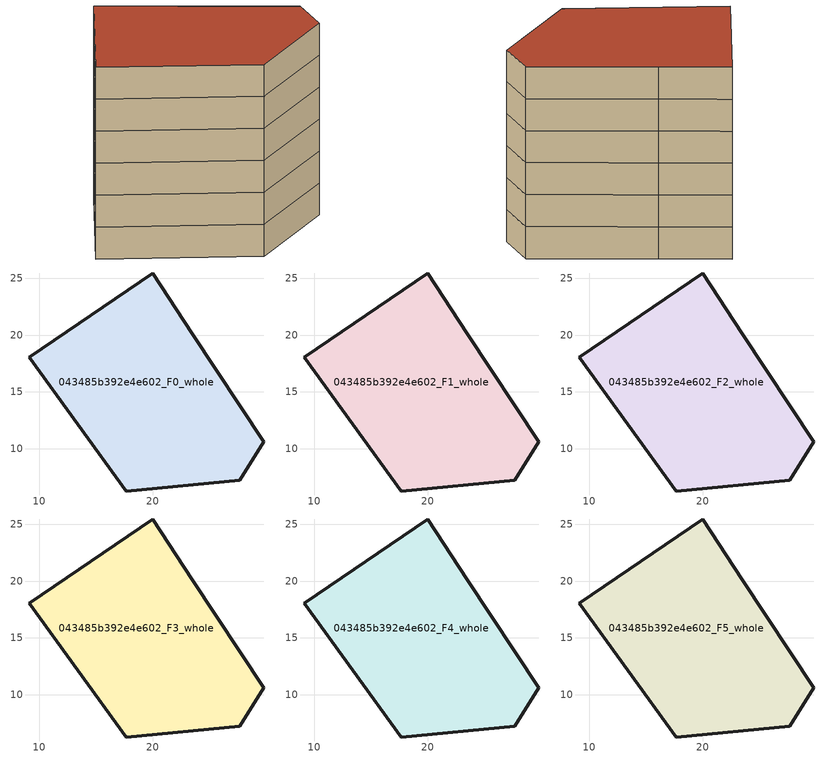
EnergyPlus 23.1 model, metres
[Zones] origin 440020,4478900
043485b392e4e602_F0_whole
 floor ground (EU_floor_Construction): 23.51,20.13 29.77,10.62 27.67,7.24 17.67,6.28 9.14,18.06 20,25.48 z0
 wall outside (EU_wall_Construction): 17.67,6.28 27.67,7.24 29.77,10.62 23.51,20.13 20,25.48 9.14,18.06 17.67,6.28 z0:3
043485b392e4e602_F1_whole
 floor to 043485b392e4e602_F0_whole (EU_floor_Construction): 23.51,20.13 29.77,10.62 27.67,7.24 17.67,6.28 9.14,18.06 20,25.48 z3
 wall outside (EU_wall_Construction): 17.67,6.28 27.67,7.24 29.77,10.62 23.51,20.13 20,25.48 9.14,18.06 17.67,6.28 z3:6
043485b392e4e602_F2_whole
 floor to 043485b392e4e602_F1_whole (EU_floor_Construction): 23.51,20.13 29.77,10.62 27.67,7.24 17.67,6.28 9.14,18.06 20,25.48 z6
 wall outside (EU_wall_Construction): 17.67,6.28 27.67,7.24 29.77,10.62 23.51,20.13 20,25.48 9.14,18.06 17.67,6.28 z6:9
043485b392e4e602_F3_whole
 floor to 043485b392e4e602_F2_whole (EU_floor_Construction): 23.51,20.13 29.77,10.62 27.67,7.24 17.67,6.28 9.14,18.06 20,25.48 z9
 wall outside (EU_wall_Construction): 17.67,6.28 27.67,7.24 29.77,10.62 23.51,20.13 20,25.48 9.14,18.06 17.67,6.28 z9:12
043485b392e4e602_F4_whole
 floor to 043485b392e4e602_F3_whole (EU_floor_Construction): 23.51,20.13 29.77,10.62 27.67,7.24 17.67,6.28 9.14,18.06 20,25.48 z12
 wall outside (EU_wall_Construction): 17.67,6.28 27.67,7.24 29.77,10.62 23.51,20.13 20,25.48 9.14,18.06 17.67,6.28 z12:15
043485b392e4e602_F5_whole
 floor to 043485b392e4e602_F4_whole (EU_floor_Construction): 23.51,20.13 29.77,10.62 27.67,7.24 17.67,6.28 9.14,18.06 20,25.48 z15
 wall outside (EU_wall_Construction): 17.67,6.28 27.67,7.24 29.77,10.62 23.51,20.13 20,25.48 9.14,18.06 17.67,6.28 z15:18
 roof outside (EU_roof_Construction): 27.67,7.24 29.77,10.62 23.51,20.13 20,25.48 9.14,18.06 17.67,6.28 z18
[Building]
EU S2 Campaign: North Axis=0; Terrain=City; Solar Distribution=FullExterior
[Site:Location]
Madrid: Latitude=40.5; Longitude=-3.5; Time Zone=1; Elevation=609
[SizingPeriod:WeatherFileDays]
AnnualSizingPeriod: Begin Month=1; Begin Day of Month=1; End Month=12; End Day of Month=31; Day of Week for Start Day=Monday; Use Weather File Daylight Saving Period=No; Use Weather File Rain and Snow Indicators=No
[MATERIAL]
EU_InternalMass_Material: Roughness=MediumRough; Thickness=0.1; Conductivity=1; Density=1800; Specific Heat=900; Thermal Absorptance=0.9; Solar Absorptance=0.7; Visible Absorptance=0.7
[MATERIAL:NOMASS] Roughness=MediumRough; Thermal Absorptance=0.9; Solar Absorptance=0.7; Visible Absorptance=0.7
Name | Thermal Resistance
EU_wall_NoMass | 0.609216
EU_roof_NoMass | 0.513268
EU_floor_NoMass | 0.568163
[CONSTRUCTION]
EU_wall_Construction: EU_wall_NoMass
EU_roof_Construction: EU_roof_NoMass
EU_floor_Construction: EU_floor_NoMass
EU_InternalMass_Construction: EU_InternalMass_Material
[ZONE] Type=1; Multiplier=1; Ceiling Height=autocalculate; Volume=667.42; Floor Area=autocalculate; Part of Total Floor Area=Yes
043485b392e4e602_F0_whole; 043485b392e4e602_F1_whole; 043485b392e4e602_F2_whole; 043485b392e4e602_F3_whole; 043485b392e4e602_F4_whole; 043485b392e4e602_F5_whole
[INTERNALMASS] Construction=EU_InternalMass_Construction; Surface Area=222.473
Name | Zone or ZoneList
043485b392e4e602_F0_whole_EU_InternalMass | 043485b392e4e602_F0_whole
043485b392e4e602_F1_whole_EU_InternalMass | 043485b392e4e602_F1_whole
043485b392e4e602_F2_whole_EU_InternalMass | 043485b392e4e602_F2_whole
043485b392e4e602_F3_whole_EU_InternalMass | 043485b392e4e602_F3_whole
043485b392e4e602_F4_whole_EU_InternalMass | 043485b392e4e602_F4_whole
043485b392e4e602_F5_whole_EU_InternalMass | 043485b392e4e602_F5_whole
[OTHEREQUIPMENT] Fuel Type=Electricity; Design Level Calculation Method=Watts/Area; Power per Zone Floor Area=1; Fraction Latent=0; Fraction Radiant=0; Fraction Lost=0; Carbon Dioxide Generation Rate=0; EndUse Subcategory=EU_Step8_InternalGains
Name | Zone or ZoneList or Space or SpaceList | Schedule
EU_Step8_InternalGain_043485b392e4e602_F0_whole_f000 | 043485b392e4e602_F0_whole | EU_Step8_GainSchedule_043485b392e4e602_F0_whole_f000
EU_Step8_InternalGain_043485b392e4e602_F1_whole_f000 | 043485b392e4e602_F1_whole | EU_Step8_GainSchedule_043485b392e4e602_F1_whole_f000
EU_Step8_InternalGain_043485b392e4e602_F2_whole_f000 | 043485b392e4e602_F2_whole | EU_Step8_GainSchedule_043485b392e4e602_F2_whole_f000
EU_Step8_InternalGain_043485b392e4e602_F3_whole_f000 | 043485b392e4e602_F3_whole | EU_Step8_GainSchedule_043485b392e4e602_F3_whole_f000
EU_Step8_InternalGain_043485b392e4e602_F4_whole_f000 | 043485b392e4e602_F4_whole | EU_Step8_GainSchedule_043485b392e4e602_F4_whole_f000
EU_Step8_InternalGain_043485b392e4e602_F5_whole_f000 | 043485b392e4e602_F5_whole | EU_Step8_GainSchedule_043485b392e4e602_F5_whole_f000
[ZONEVENTILATION:DESIGNFLOWRATE] Schedule=EU_AlwaysOn; Design Flow Rate Calculation Method=AirChanges/Hour; Air Changes per Hour=0.752966; Ventilation Type=Natural; Fan Pressure Rise=0; Fan Total Efficiency=1; Constant Term Coefficient=1; Temperature Term Coefficient=0; Velocity Term Coefficient=0; Velocity Squared Term Coefficient=0; Minimum Indoor Temperature=-100; Maximum Indoor Temperature=100; Delta Temperature=-100; Minimum Outdoor Temperature=-100; Maximum Outdoor Temperature=100; Maximum Wind Speed=40
Name | Zone or ZoneList or Space or SpaceList
EU_ConstantAir_043485b392e4e602_F0_whole | 043485b392e4e602_F0_whole
EU_ConstantAir_043485b392e4e602_F1_whole | 043485b392e4e602_F1_whole
EU_ConstantAir_043485b392e4e602_F2_whole | 043485b392e4e602_F2_whole
EU_ConstantAir_043485b392e4e602_F3_whole | 043485b392e4e602_F3_whole
EU_ConstantAir_043485b392e4e602_F4_whole | 043485b392e4e602_F4_whole
EU_ConstantAir_043485b392e4e602_F5_whole | 043485b392e4e602_F5_whole
[HVACTEMPLATE:THERMOSTAT] Constant Heating Setpoint=20; Constant Cooling Setpoint=50
EU_HeatOnly_043485b392e4e602_F0_whole; EU_HeatOnly_043485b392e4e602_F1_whole; EU_HeatOnly_043485b392e4e602_F2_whole; EU_HeatOnly_043485b392e4e602_F3_whole; EU_HeatOnly_043485b392e4e602_F4_whole; EU_HeatOnly_043485b392e4e602_F5_whole
[HVACTEMPLATE:ZONE:IDEALLOADSAIRSYSTEM] System Availability Schedule=EU_AlwaysOn; Maximum Heating Supply Air Temperature=50; Minimum Cooling Supply Air Temperature=13; Maximum Heating Supply Air Humidity Ratio=0.0156; Minimum Cooling Supply Air Humidity Ratio=0.0077; Heating Limit=NoLimit; Cooling Limit=NoLimit; Heating Availability Schedule=EU_AlwaysOn; Cooling Availability Schedule=EU_CoolingOff; Dehumidification Control Type=ConstantSensibleHeatRatio; Cooling Sensible Heat Ratio=0.7; Dehumidification Setpoint=60; Humidification Control Type=None; Humidification Setpoint=30; Outdoor Air Method=None; Outdoor Air Flow Rate per Person=0.00944; Outdoor Air Flow Rate per Zone Floor Area=0; Outdoor Air Flow Rate per Zone=0; Demand Controlled Ventilation Type=None; Outdoor Air Economizer Type=NoEconomizer; Heat Recovery Type=None; Sensible Heat Recovery Effectiveness=0.7; Latent Heat Recovery Effectiveness=0.65
Name | Template Thermostat
043485b392e4e602_F0_whole | EU_HeatOnly_043485b392e4e602_F0_whole
043485b392e4e602_F1_whole | EU_HeatOnly_043485b392e4e602_F1_whole
043485b392e4e602_F2_whole | EU_HeatOnly_043485b392e4e602_F2_whole
043485b392e4e602_F3_whole | EU_HeatOnly_043485b392e4e602_F3_whole
043485b392e4e602_F4_whole | EU_HeatOnly_043485b392e4e602_F4_whole
043485b392e4e602_F5_whole | EU_HeatOnly_043485b392e4e602_F5_whole
[SIZING:ZONE] Zone Cooling Design Supply Air Temperature Input Method=SupplyAirTemperature; Zone Cooling Design Supply Air Temperature=13; Zone Heating Design Supply Air Temperature Input Method=SupplyAirTemperature; Zone Heating Design Supply Air Temperature=50; Zone Cooling Design Supply Air Humidity Ratio=0.008; Zone Heating Design Supply Air Humidity Ratio=0.008; Cooling Design Air Flow Method=DesignDay; Cooling Design Air Flow Rate=0; Cooling Minimum Air Flow per Zone Floor Area=0.000762; Cooling Minimum Air Flow=0; Cooling Minimum Air Flow Fraction=0.2; Heating Design Air Flow Method=DesignDay; Heating Design Air Flow Rate=0; Heating Maximum Air Flow per Zone Floor Area=0.002032; Heating Maximum Air Flow=0.141576; Heating Maximum Air Flow Fraction=0.3; Account for Dedicated Outdoor Air System=No; Dedicated Outdoor Air System Control Strategy=NeutralSupplyAir; Dedicated Outdoor Air Low Setpoint Temperature for Design=autosize; Dedicated Outdoor Air High Setpoint Temperature for Design=autosize; Zone Load Sizing Method=Sensible Load Only No Latent Load; Zone Latent Cooling Design Supply Air Humidity Ratio Input Method=HumidityRatioDifference; Zone Cooling Design Supply Air Humidity Ratio Difference=0.005; Zone Latent Heating Design Supply Air Humidity Ratio Input Method=HumidityRatioDifference; Zone Humidification Design Supply Air Humidity Ratio Difference=0.005
043485b392e4e602_F0_whole; 043485b392e4e602_F1_whole; 043485b392e4e602_F2_whole; 043485b392e4e602_F3_whole; 043485b392e4e602_F4_whole; 043485b392e4e602_F5_whole
[SCHEDULE:CONSTANT]
Name | Hourly Value
EU_AlwaysOn | 1
EU_CoolingOff | 0
[SCHEDULE:FILE] Column Number=1; Rows to Skip at Top=0; Number of Hours of Data=8760; Column Separator=Comma; Interpolate to Timestep=No; Minutes per Item=60; Adjust Schedule for Daylight Savings=Yes
Name | File
EU_Step8_GainSchedule_043485b392e4e602_F0_whole_f000 | C:\Users\o_iseri\Desktop\OpenUBEM\openubem\outputs\eu_evidence\EU-11\ES-MAD-BERRUGUETE\idfs\043485b392e4e602\043485b392e4e602_F0_whole_f000_gain.csv
EU_Step8_GainSchedule_043485b392e4e602_F1_whole_f000 | C:\Users\o_iseri\Desktop\OpenUBEM\openubem\outputs\eu_evidence\EU-11\ES-MAD-BERRUGUETE\idfs\043485b392e4e602\043485b392e4e602_F1_whole_f000_gain.csv
EU_Step8_GainSchedule_043485b392e4e602_F2_whole_f000 | C:\Users\o_iseri\Desktop\OpenUBEM\openubem\outputs\eu_evidence\EU-11\ES-MAD-BERRUGUETE\idfs\043485b392e4e602\043485b392e4e602_F2_whole_f000_gain.csv
EU_Step8_GainSchedule_043485b392e4e602_F3_whole_f000 | C:\Users\o_iseri\Desktop\OpenUBEM\openubem\outputs\eu_evidence\EU-11\ES-MAD-BERRUGUETE\idfs\043485b392e4e602\043485b392e4e602_F3_whole_f000_gain.csv
EU_Step8_GainSchedule_043485b392e4e602_F4_whole_f000 | C:\Users\o_iseri\Desktop\OpenUBEM\openubem\outputs\eu_evidence\EU-11\ES-MAD-BERRUGUETE\idfs\043485b392e4e602\043485b392e4e602_F4_whole_f000_gain.csv
EU_Step8_GainSchedule_043485b392e4e602_F5_whole_f000 | C:\Users\o_iseri\Desktop\OpenUBEM\openubem\outputs\eu_evidence\EU-11\ES-MAD-BERRUGUETE\idfs\043485b392e4e602\043485b392e4e602_F5_whole_f000_gain.csv
